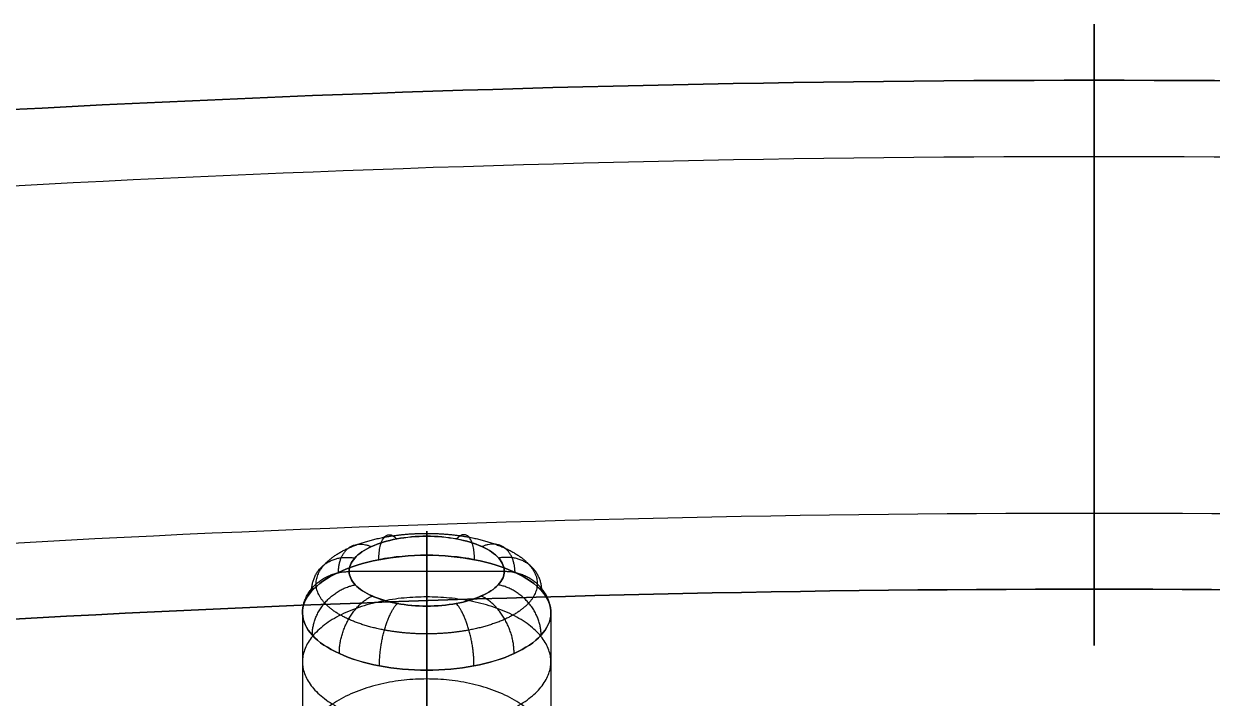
# Model space of a CAD drawing. Header units: millimetres. Extents: x -153 to 394, y -76 to 487.
# Drawn here: x 102.99 to 122.12, y 476.64 to 487.5 of the extents above; entities that cross this region are included whole.
import ezdxf

# ---------------------------------------------------------------- set-up
doc = ezdxf.new("R2010")
doc.units = ezdxf.units.MM
doc.layers.add('Livello 01', color=7, linetype='Continuous', true_color=0x000000)

msp = doc.modelspace()

# ---------------------------------------------------------------- linework, layer by layer
at = {"layer": 'Livello 01'}
for points, weights, degree, knots in [([(120.223, 478.399, 787.377), (120.222, 481.269, 791.472), (120.223, 485.363, 788.602), (120.223, 489.458, 785.732), (120.223, 486.588, 781.638)], [1, 0.707106781187, 1, 0.707106781187, 1], 2, [15.707963, 15.707963, 15.707963, 23.561945, 23.561945, 31.415927, 31.415927, 31.415927]), ([(120.223, 486.588, 781.638), (120.223, 483.719, 777.543), (120.223, 479.624, 780.413), (120.223, 475.53, 783.283), (120.223, 478.399, 787.377)], [1, 0.707106781187, 1, 0.707106781187, 1], 2, [0, 0, 0, 7.853982, 7.853982, 15.707963, 15.707963, 15.707963]), ([(109.475, 477.679, 792.689), (109.243, 477.679, 792.689), (108.777, 477.721, 792.606), (108.186, 477.9, 792.255), (107.79, 478.167, 791.73), (107.649, 478.484, 791.108), (107.785, 478.803, 790.484), (108.181, 479.074, 789.953), (108.775, 479.255, 789.599), (109.242, 479.297, 789.516), (109.475, 479.297, 789.516)], [0.846931840654, 0.84693184111, 0.847253291738, 0.848649022054, 0.850803169684, 0.853465507458, 0.856273656716, 0.858776563172, 0.860508143881, 0.860922249308, 0.860921385017], 3, [3.92843, 3.92843, 3.92843, 3.92843, 4.415939, 4.903447, 5.390955, 5.878464, 6.373063, 6.867662, 7.362261, 7.85686, 7.85686, 7.85686, 7.85686]), ([(109.475, 479.297, 789.516), (109.709, 479.297, 789.516), (110.176, 479.255, 789.599), (110.77, 479.074, 789.953), (111.166, 478.803, 790.484), (111.302, 478.484, 791.108), (111.16, 478.167, 791.73), (110.765, 477.9, 792.255), (110.173, 477.721, 792.606), (109.708, 477.679, 792.689), (109.475, 477.679, 792.689)], [0.860921385017, 0.860922289429, 0.860508114997, 0.858776617031, 0.856273613937, 0.853465584354, 0.850803171869, 0.848649040568, 0.847253289001, 0.846931840198, 0.846931840654], 3, [0, 0, 0, 0, 0.494599, 0.989198, 1.483797, 1.978397, 2.465905, 2.953413, 3.440922, 3.92843, 3.92843, 3.92843, 3.92843]), ([(109.475, 478.274, 788.69), (107.475, 478.274, 788.69), (107.475, 477.23, 790.396), (107.475, 476.187, 792.102), (109.475, 476.187, 792.102)], [1, 0.707106781187, 1, 0.70710653569, 1.00000049099], 2, [0, 0, 0, 3.141593, 3.141593, 6.283188, 6.283188, 6.283188]), ([(109.475, 476.187, 792.102), (111.475, 476.187, 792.102), (111.475, 477.23, 790.396), (111.475, 478.274, 788.69), (109.475, 478.274, 788.69)], [0.999999509007, 0.707107026683, 1, 0.707106781187, 1], 2, [6.283188, 6.283188, 6.283188, 9.424778, 9.424778, 12.566371, 12.566371, 12.566371]), ([(109.475, 476.954, 787.814), (107.475, 476.954, 787.814), (107.475, 475.791, 789.441), (107.475, 474.629, 791.068), (109.475, 474.629, 791.068)], [1, 0.707106781187, 1, 0.707106550427, 1.00000046152], 2, [0, 0, 0, 3.141593, 3.141593, 6.283188, 6.283188, 6.283188]), ([(109.475, 474.629, 791.068), (111.475, 474.629, 791.068), (111.475, 475.791, 789.441), (111.475, 476.954, 787.814), (109.475, 476.954, 787.814)], [0.999999538481, 0.707107011946, 1, 0.707106781187, 1], 2, [6.283188, 6.283188, 6.283188, 9.424778, 9.424778, 12.566371, 12.566371, 12.566371])]:
    msp.add_rational_spline(points, weights, degree=degree, knots=knots, dxfattribs=at)
for points, knots in [([(-1.013, 463.529, 777.015), (8.63, 467.283, 777.948), (28.249, 473.92, 779.46), (58.485, 481.166, 780.844), (89.216, 485.585, 781.525), (120.223, 487.089, 781.694), (151.23, 485.585, 781.525), (181.961, 481.166, 780.844), (212.196, 473.921, 779.46), (231.816, 467.283, 777.948), (241.459, 463.529, 777.015)], [0, 0, 0, 0, 30.905522, 61.678103, 92.359919, 122.993317, 153.626714, 184.30853, 215.081111, 245.986634, 245.986634, 245.986634, 245.986634]), ([(241.459, 463.529, 777.015), (231.816, 467.283, 777.948), (212.196, 473.921, 779.46), (181.961, 481.166, 780.844), (151.23, 485.585, 781.525), (120.223, 487.089, 781.694), (89.216, 485.585, 781.525), (58.485, 481.166, 780.844), (28.249, 473.92, 779.46), (8.63, 467.283, 777.948), (-1.013, 463.529, 777.015)], [-245.986634, -245.986634, -245.986634, -245.986634, -215.081111, -184.30853, -153.626714, -122.993317, -92.359919, -61.678103, -30.905522, 0, 0, 0, 0]), ([(-1.187, 462.248, 783.967), (8.498, 466.018, 784.904), (28.189, 472.68, 786.421), (58.491, 479.94, 787.808), (89.247, 484.362, 788.49), (120.222, 485.864, 788.658), (151.199, 484.362, 788.49), (181.955, 479.94, 787.808), (212.257, 472.68, 786.421), (231.948, 466.019, 784.904), (241.633, 462.248, 783.967)], [0, 0, 0, 0, 30.905522, 61.678103, 92.359919, 122.993317, 153.626714, 184.30853, 215.081111, 245.986634, 245.986634, 245.986634, 245.986634]), ([(1.614, 457.061, 775.89), (11.051, 460.735, 776.803), (30.251, 467.231, 778.282), (59.837, 474.32, 779.637), (89.901, 478.644, 780.303), (120.224, 480.114, 780.468), (150.545, 478.644, 780.303), (180.61, 474.32, 779.637), (210.195, 467.231, 778.282), (229.395, 460.735, 776.803), (238.832, 457.061, 775.89)], [0, 0, 0, 0, 30.905522, 61.678103, 92.359919, 122.993317, 153.626714, 184.30853, 215.081111, 245.986634, 245.986634, 245.986634, 245.986634]), ([(109.475, 479.25, 790.074), (109.31, 479.25, 790.074), (109.146, 479.235, 790.103), (108.993, 479.207, 790.16), (108.841, 479.178, 790.217), (108.702, 479.136, 790.301), (108.47, 479.031, 790.511), (108.378, 478.968, 790.636), (108.255, 478.83, 790.909), (108.223, 478.756, 791.057), (108.225, 478.682, 791.204), (108.227, 478.609, 791.349), (108.261, 478.536, 791.494), (108.388, 478.402, 791.762), (108.481, 478.34, 791.884), (108.712, 478.237, 792.088), (108.85, 478.196, 792.17), (109.15, 478.141, 792.281), (109.313, 478.126, 792.309), (109.475, 478.126, 792.309)], [-7.85686, -7.85686, -7.85686, -7.85686, -7.362197, -7.362197, -7.362197, -6.867557, -6.867557, -6.372911, -6.372911, -5.878276, -5.878276, -5.878276, -5.390821, -5.390821, -4.903361, -4.903361, -4.415896, -4.415896, -3.92843, -3.92843, -3.92843, -3.92843]), ([(109.475, 478.126, 792.309), (109.313, 478.126, 792.309), (108.988, 478.155, 792.252), (108.574, 478.279, 792.007), (108.295, 478.463, 791.639), (108.193, 478.683, 791.202), (108.286, 478.904, 790.762), (108.563, 479.094, 790.385), (108.981, 479.221, 790.133), (109.31, 479.25, 790.074), (109.475, 479.25, 790.074)], [3.92843, 3.92843, 3.92843, 3.92843, 4.415939, 4.903447, 5.390955, 5.878464, 6.373063, 6.867662, 7.362261, 7.85686, 7.85686, 7.85686, 7.85686]), ([(109.475, 479.25, 790.074), (109.64, 479.25, 790.074), (109.97, 479.221, 790.133), (110.388, 479.094, 790.385), (110.665, 478.904, 790.762), (110.758, 478.683, 791.202), (110.656, 478.463, 791.639), (110.377, 478.279, 792.007), (109.963, 478.155, 792.252), (109.638, 478.126, 792.309), (109.475, 478.126, 792.309)], [0, 0, 0, 0, 0.494599, 0.989198, 1.483797, 1.978397, 2.465905, 2.953413, 3.440922, 3.92843, 3.92843, 3.92843, 3.92843]), ([(109.475, 478.126, 792.309), (109.638, 478.126, 792.309), (109.8, 478.141, 792.281), (110.101, 478.196, 792.17), (110.239, 478.237, 792.088), (110.47, 478.34, 791.884), (110.563, 478.402, 791.762), (110.69, 478.536, 791.494), (110.723, 478.609, 791.349), (110.725, 478.682, 791.204), (110.727, 478.756, 791.057), (110.696, 478.83, 790.909), (110.573, 478.968, 790.636), (110.48, 479.031, 790.511), (110.249, 479.136, 790.301), (110.109, 479.178, 790.217), (109.805, 479.235, 790.103), (109.64, 479.25, 790.074), (109.475, 479.25, 790.074)], [-3.92843, -3.92843, -3.92843, -3.92843, -3.440964, -3.440964, -2.953496, -2.953496, -2.466037, -2.466037, -1.978579, -1.978579, -1.978579, -1.483949, -1.483949, -0.989302, -0.989302, -0.494658, -0.494658, 0, 0, 0, 0]), ([(109.475, 477.095, 792.629), (109.215, 477.095, 792.629), (108.955, 477.118, 792.584), (108.715, 477.164, 792.496), (108.474, 477.21, 792.408), (108.254, 477.277, 792.279), (108.069, 477.361, 792.116), (107.884, 477.446, 791.954), (107.735, 477.547, 791.76), (107.634, 477.657, 791.547), (107.532, 477.768, 791.335), (107.478, 477.888, 791.105), (107.475, 478.008, 790.875), (107.472, 478.13, 790.641), (107.522, 478.252, 790.407), (107.621, 478.365, 790.19), (107.72, 478.478, 789.973), (107.867, 478.582, 789.774), (108.053, 478.669, 789.608), (108.238, 478.756, 789.442), (108.461, 478.826, 789.309), (108.704, 478.873, 789.219), (108.948, 478.92, 789.128), (109.211, 478.945, 789.082), (109.475, 478.945, 789.082)], [3.92843, 3.92843, 3.92843, 3.92843, 4.415999, 4.415999, 4.415999, 4.903517, 4.903517, 4.903517, 5.390951, 5.390951, 5.390951, 5.878313, 5.878313, 5.878313, 6.372838, 6.372838, 6.372838, 6.867424, 6.867424, 6.867424, 7.362096, 7.362096, 7.362096, 7.85686, 7.85686, 7.85686, 7.85686]), ([(109.475, 478.945, 789.082), (109.211, 478.945, 789.082), (108.684, 478.896, 789.175), (108.015, 478.686, 789.575), (107.572, 478.374, 790.173), (107.423, 478.009, 790.872), (107.587, 477.648, 791.565), (108.033, 477.345, 792.149), (108.695, 477.142, 792.538), (109.215, 477.095, 792.629), (109.475, 477.095, 792.629)], [-7.85686, -7.85686, -7.85686, -7.85686, -7.362261, -6.867662, -6.373063, -5.878464, -5.390955, -4.903447, -4.415939, -3.92843, -3.92843, -3.92843, -3.92843]), ([(109.475, 478.945, 789.082), (109.475, 478.72, 788.956), (109.475, 478.496, 788.825), (109.475, 478.274, 788.69), (109.475, 477.827, 788.416), (109.475, 477.387, 788.123), (109.475, 476.954, 787.814), (109.475, 476.504, 787.493), (109.475, 476.063, 787.154), (109.475, 475.628, 786.801), (109.475, 475.179, 786.437), (109.475, 474.738, 786.057), (109.475, 474.305, 785.666), (109.475, 473.403, 784.85), (109.475, 472.534, 783.982), (109.475, 471.694, 783.078), (109.475, 470.824, 782.142), (109.475, 469.985, 781.166), (109.475, 469.173, 780.163), (109.475, 468.35, 779.146), (109.475, 467.555, 778.101), (109.475, 466.785, 777.034), (109.475, 466.022, 775.977), (109.475, 465.283, 774.899), (109.475, 464.568, 773.804), (109.475, 463.876, 772.747), (109.475, 463.206, 771.674), (109.475, 462.558, 770.588), (109.475, 461.949, 769.569), (109.475, 461.359, 768.538), (109.475, 460.79, 767.498)], [-28.517916, -28.517916, -28.517916, -28.517916, -27.74076, -27.74076, -27.74076, -26.15565, -26.15565, -26.15565, -24.487033, -24.487033, -24.487033, -22.742735, -22.742735, -22.742735, -19.065014, -19.065014, -19.065014, -15.209503, -15.209503, -15.209503, -11.271972, -11.271972, -11.271972, -7.353859, -7.353859, -7.353859, -3.560424, -3.560424, -3.560424, 0, 0, 0, 0]), ([(109.475, 477.095, 792.629), (109.735, 477.095, 792.629), (110.255, 477.142, 792.538), (110.918, 477.345, 792.149), (111.364, 477.648, 791.565), (111.527, 478.009, 790.872), (111.379, 478.374, 790.173), (110.935, 478.686, 789.575), (110.267, 478.896, 789.175), (109.739, 478.945, 789.082), (109.475, 478.945, 789.082)], [-3.92843, -3.92843, -3.92843, -3.92843, -3.440922, -2.953413, -2.465905, -1.978397, -1.483797, -0.989198, -0.494599, 0, 0, 0, 0]), ([(109.475, 460.79, 767.498), (109.475, 461.359, 768.538), (109.475, 461.949, 769.569), (109.475, 462.558, 770.588), (109.475, 463.206, 771.674), (109.475, 463.876, 772.747), (109.475, 464.568, 773.804), (109.475, 465.283, 774.899), (109.475, 466.022, 775.977), (109.475, 466.785, 777.034), (109.475, 467.555, 778.101), (109.475, 468.35, 779.146), (109.475, 469.173, 780.163), (109.475, 469.985, 781.166), (109.475, 470.824, 782.142), (109.475, 471.694, 783.078), (109.475, 472.534, 783.982), (109.475, 473.403, 784.85), (109.475, 474.305, 785.666), (109.475, 474.738, 786.057), (109.475, 475.179, 786.437), (109.475, 475.628, 786.801), (109.475, 476.063, 787.154), (109.475, 476.504, 787.493), (109.475, 476.954, 787.814), (109.475, 477.387, 788.123), (109.475, 477.827, 788.416), (109.475, 478.274, 788.69), (109.475, 478.496, 788.825), (109.475, 478.72, 788.956), (109.475, 478.945, 789.082)], [0, 0, 0, 0, 3.560424, 3.560424, 3.560424, 7.353859, 7.353859, 7.353859, 11.271972, 11.271972, 11.271972, 15.209503, 15.209503, 15.209503, 19.065014, 19.065014, 19.065014, 22.742735, 22.742735, 22.742735, 24.487033, 24.487033, 24.487033, 26.15565, 26.15565, 26.15565, 27.74076, 27.74076, 27.74076, 28.517916, 28.517916, 28.517916, 28.517916]), ([(109.475, 478.945, 789.082), (109.739, 478.945, 789.082), (110.003, 478.92, 789.128), (110.246, 478.873, 789.219), (110.49, 478.826, 789.309), (110.712, 478.756, 789.442), (110.898, 478.669, 789.608), (111.083, 478.582, 789.774), (111.231, 478.478, 789.973), (111.33, 478.365, 790.19), (111.428, 478.252, 790.407), (111.478, 478.13, 790.641), (111.475, 478.008, 790.875), (111.472, 477.888, 791.105), (111.418, 477.768, 791.335), (111.317, 477.657, 791.547), (111.215, 477.547, 791.76), (111.067, 477.446, 791.954), (110.882, 477.361, 792.116), (110.697, 477.277, 792.279), (110.476, 477.21, 792.408), (110.236, 477.164, 792.496), (109.995, 477.118, 792.584), (109.735, 477.095, 792.629), (109.475, 477.095, 792.629)], [0, 0, 0, 0, 0.49476, 0.49476, 0.49476, 0.989434, 0.989434, 0.989434, 1.484022, 1.484022, 1.484022, 1.978542, 1.978542, 1.978542, 2.465906, 2.465906, 2.465906, 2.953338, 2.953338, 2.953338, 3.440859, 3.440859, 3.440859, 3.92843, 3.92843, 3.92843, 3.92843]), ([(239.007, 455.781, 782.842), (229.527, 459.471, 783.759), (210.255, 465.99, 785.243), (180.604, 473.094, 786.601), (150.514, 477.42, 787.267), (120.223, 478.888, 787.432), (89.932, 477.42, 787.267), (59.842, 473.095, 786.601), (30.191, 465.99, 785.243), (10.919, 459.471, 783.759), (1.44, 455.781, 782.842)], [-245.986634, -245.986634, -245.986634, -245.986634, -215.081111, -184.30853, -153.626714, -122.993317, -92.359919, -61.678103, -30.905522, 0, 0, 0, 0]), ([(1.44, 455.781, 782.842), (10.919, 459.471, 783.759), (30.191, 465.99, 785.243), (59.842, 473.095, 786.601), (89.932, 477.42, 787.267), (120.223, 478.888, 787.432), (150.514, 477.42, 787.267), (180.604, 473.094, 786.601), (210.255, 465.99, 785.243), (229.527, 459.471, 783.759), (239.007, 455.781, 782.842)], [0, 0, 0, 0, 30.905522, 61.678103, 92.359919, 122.993317, 153.626714, 184.30853, 215.081111, 245.986634, 245.986634, 245.986634, 245.986634]), ([(107.475, 478.018, 790.855), (107.475, 477.752, 790.708), (107.475, 476.992, 790.264), (107.475, 475.763, 789.444), (107.475, 474.341, 788.355), (107.475, 472.448, 786.725), (107.475, 470.161, 784.439), (107.475, 467.575, 781.432), (107.475, 465.143, 778.234), (107.475, 462.895, 774.952), (107.475, 460.861, 771.694), (107.475, 459.617, 769.521), (107.475, 459.035, 768.458)], [0.750201, 0.750201, 0.750201, 0.750201, 1.661897, 3.389453, 5.180762, 7.031279, 10.882173, 14.873281, 18.920617, 22.930955, 26.805241, 30.440654, 30.440654, 30.440654, 30.440654]), ([(111.475, 478.018, 790.855), (111.475, 477.752, 790.708), (111.475, 476.992, 790.264), (111.475, 475.763, 789.444), (111.475, 474.341, 788.355), (111.475, 472.448, 786.725), (111.475, 470.161, 784.439), (111.475, 467.575, 781.432), (111.475, 465.143, 778.234), (111.475, 462.895, 774.952), (111.475, 460.861, 771.694), (111.475, 459.617, 769.521), (111.475, 459.035, 768.458)], [0.750201, 0.750201, 0.750201, 0.750201, 1.661897, 3.389453, 5.180762, 7.031279, 10.882173, 14.873281, 18.920617, 22.930955, 26.805241, 30.440654, 30.440654, 30.440654, 30.440654]), ([(109.475, 457.281, 769.419), (109.475, 457.875, 770.504), (109.475, 458.489, 771.577), (109.475, 459.124, 772.639), (109.475, 459.799, 773.77), (109.475, 460.498, 774.889), (109.475, 461.22, 775.993), (109.475, 461.967, 777.136), (109.475, 462.74, 778.265), (109.475, 463.542, 779.375), (109.475, 464.351, 780.496), (109.475, 465.19, 781.599), (109.475, 466.064, 782.68), (109.475, 466.926, 783.745), (109.475, 467.823, 784.788), (109.475, 468.764, 785.801), (109.475, 469.671, 786.778), (109.475, 470.62, 787.727), (109.475, 471.622, 788.633), (109.475, 472.104, 789.068), (109.475, 472.598, 789.494), (109.475, 473.107, 789.907), (109.475, 473.6, 790.307), (109.475, 474.106, 790.695), (109.475, 474.629, 791.068), (109.475, 475.132, 791.428), (109.475, 475.651, 791.774), (109.475, 476.187, 792.102), (109.475, 476.484, 792.284), (109.475, 476.787, 792.46), (109.475, 477.095, 792.629)], [-30.875441, -30.875441, -30.875441, -30.875441, -27.164642, -27.164642, -27.164642, -23.208916, -23.208916, -23.208916, -19.105618, -19.105618, -19.105618, -14.947435, -14.947435, -14.947435, -10.81916, -10.81916, -10.81916, -6.792752, -6.792752, -6.792752, -4.835503, -4.835503, -4.835503, -2.920864, -2.920864, -2.920864, -1.050167, -1.050167, -1.050167, 0, 0, 0, 0]), ([(109.475, 477.095, 792.629), (109.475, 476.787, 792.46), (109.475, 476.484, 792.284), (109.475, 476.187, 792.102), (109.475, 475.651, 791.774), (109.475, 475.132, 791.428), (109.475, 474.629, 791.068), (109.475, 474.106, 790.695), (109.475, 473.6, 790.307), (109.475, 473.107, 789.907), (109.475, 472.598, 789.494), (109.475, 472.104, 789.068), (109.475, 471.622, 788.633), (109.475, 470.62, 787.727), (109.475, 469.671, 786.778), (109.475, 468.764, 785.801), (109.475, 467.823, 784.788), (109.475, 466.926, 783.745), (109.475, 466.064, 782.68), (109.475, 465.19, 781.599), (109.475, 464.351, 780.496), (109.475, 463.542, 779.375), (109.475, 462.74, 778.265), (109.475, 461.967, 777.136), (109.475, 461.22, 775.993), (109.475, 460.498, 774.889), (109.475, 459.799, 773.77), (109.475, 459.124, 772.639), (109.475, 458.489, 771.577), (109.475, 457.875, 770.504), (109.475, 457.281, 769.419)], [0, 0, 0, 0, 1.050167, 1.050167, 1.050167, 2.920864, 2.920864, 2.920864, 4.835503, 4.835503, 4.835503, 6.792752, 6.792752, 6.792752, 10.81916, 10.81916, 10.81916, 14.947435, 14.947435, 14.947435, 19.105618, 19.105618, 19.105618, 23.208916, 23.208916, 23.208916, 27.164642, 27.164642, 27.164642, 30.875441, 30.875441, 30.875441, 30.875441])]:
    msp.add_open_spline(points, degree=3, knots=knots, dxfattribs=at)
for points, weights in [([(108.704, 478.873, 789.219), (108.715, 479.506, 789.565), (108.993, 479.207, 790.16)], [1, 0.720646146906, 1]), ([(109.475, 479.25, 790.074), (109.475, 479.573, 789.431), (109.475, 478.945, 789.082)], [1, 0.721842770033, 1]), ([(109.475, 478.945, 789.082), (109.475, 479.573, 789.431), (109.475, 479.25, 790.074)], [1, 0.721842770033, 1]), ([(110.246, 478.873, 789.219), (110.235, 479.506, 789.565), (109.957, 479.207, 790.16)], [1, 0.720646151221, 1]), ([(108.053, 478.669, 789.608), (108.068, 479.313, 789.948), (108.586, 479.083, 790.406)], [1, 0.717296017762, 1]), ([(110.898, 478.669, 789.608), (110.883, 479.313, 789.948), (110.364, 479.083, 790.406)], [1, 0.717296065686, 1]), ([(107.621, 478.365, 790.19), (107.631, 479.023, 790.526), (108.316, 478.899, 790.773)], [1, 0.712441071167, 1]), ([(111.33, 478.365, 790.19), (111.319, 479.023, 790.526), (110.634, 478.899, 790.773)], [1, 0.712441057905, 1]), ([(107.475, 478.008, 790.875), (107.475, 478.678, 791.212), (108.225, 478.682, 791.204)], [1, 0.706948903279, 1]), ([(111.475, 478.008, 790.875), (111.476, 478.678, 791.212), (110.725, 478.682, 791.204)], [1, 0.706948992522, 1]), ([(107.634, 477.657, 791.547), (107.623, 478.335, 791.893), (108.324, 478.469, 791.628)], [1, 0.701771454242, 1]), ([(111.317, 477.657, 791.547), (111.327, 478.335, 791.893), (110.626, 478.469, 791.628)], [1, 0.701771488837, 1]), ([(108.069, 477.361, 792.116), (108.054, 478.043, 792.475), (108.596, 478.289, 791.986)], [1, 0.697550849879, 1]), ([(110.882, 477.361, 792.116), (110.896, 478.043, 792.475), (110.354, 478.289, 791.986)], [1, 0.697550874381, 1]), ([(108.715, 477.164, 792.496), (108.705, 477.846, 792.867), (109, 478.169, 792.225)], [1, 0.694811101601, 1]), ([(109.475, 477.095, 792.629), (109.475, 477.777, 793.005), (109.475, 478.126, 792.309)], [1, 0.693863681309, 1]), ([(109.475, 478.126, 792.309), (109.475, 477.777, 793.005), (109.475, 477.095, 792.629)], [1, 0.693863681309, 1]), ([(110.236, 477.164, 792.496), (110.246, 477.846, 792.867), (109.951, 478.169, 792.225)], [1, 0.694811104123, 1])]:
    msp.add_rational_spline(points, weights, degree=2, dxfattribs=at)
for points in [[(109.475, 479.25, 790.074), (109.475, 478.688, 791.192), (109.475, 478.126, 792.309)], [(108.225, 478.688, 791.191), (109.475, 478.688, 791.191), (110.725, 478.688, 791.191)]]:
    msp.add_open_spline(points, degree=2, dxfattribs=at)

doc.saveas('drawing.dxf')
